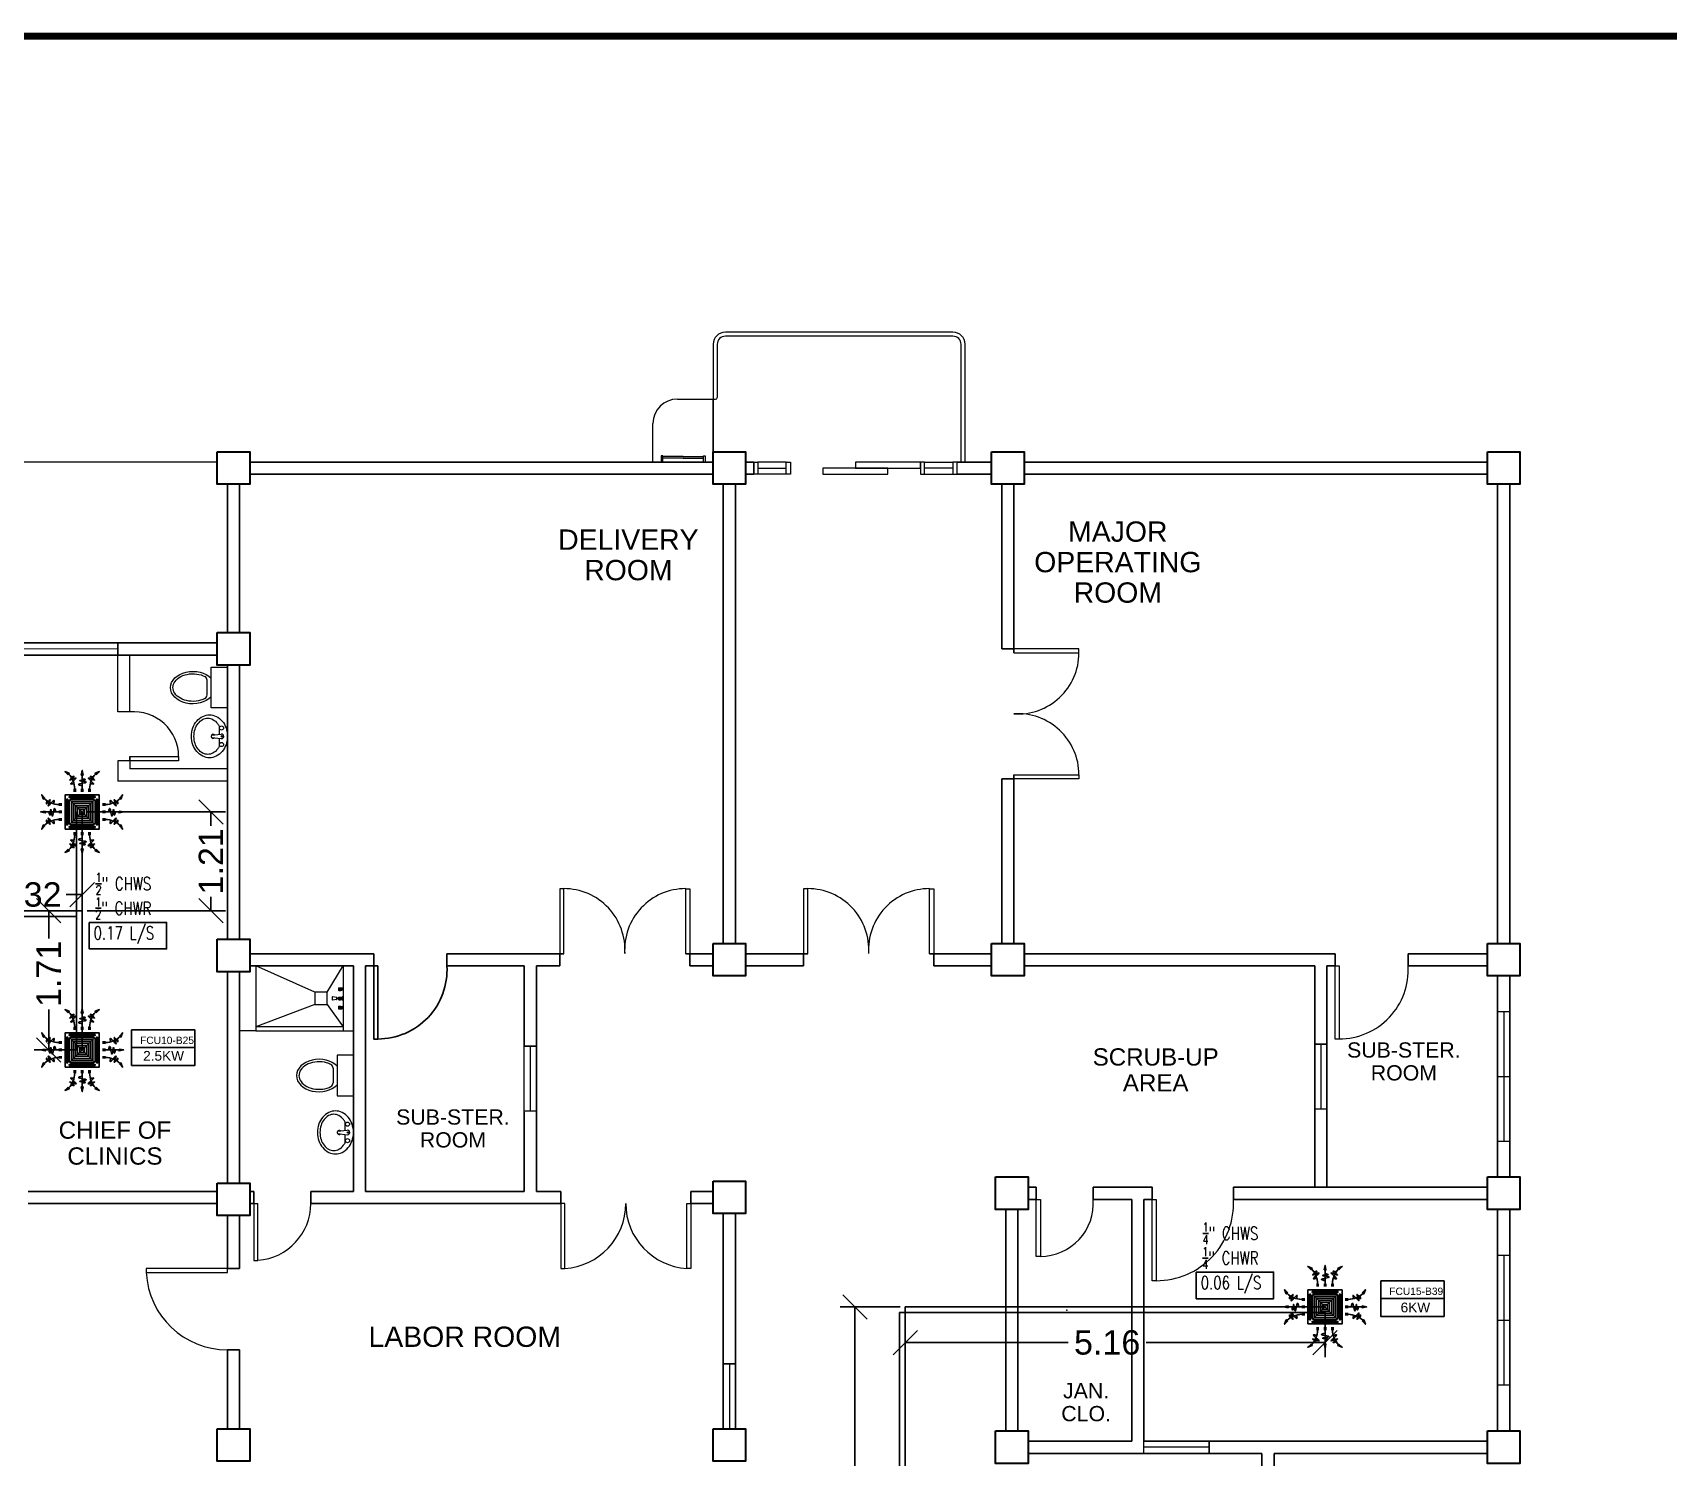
# Model space of a CAD drawing. Header units: millimetres. Extents: x 5 to 598, y 3 to 339.
# Drawn here: x 273.25 to 293.37, y 208.59 to 226.12 of the extents above; entities that cross this region are included whole.
import ezdxf

# ---------------------------------------------------------------- set-up
doc = ezdxf.new("R2010")
doc.units = ezdxf.units.MM
doc.header["$MEASUREMENT"] = 0
for name, color, linetype in [('AIR', 7, 'Continuous'), ('fcu line', 7, 'Continuous'), ('fcu return', 7, 'Continuous'), ('label', 7, 'Continuous'), ('Legends', 7, 'Continuous'), ('pipe label', 7, 'Continuous'), ('template', 7, 'Continuous')]:
    doc.layers.add(name, color=color, linetype=linetype)
doc.styles.add('Arch-Dim', font='simplex.shx', dxfattribs={"width": 0.75})
doc.styles.get("Standard").update_dxf_attribs({"font": 'arial.ttf'})
doc.styles.add('SWISSLT175', font='swissl.ttf', dxfattribs={"height": 0.175})
doc.dimstyles.new('Copy of dimension', dxfattribs={"dimtxt": 0.3, "dimasz": 0.3, "dimexe": 0.18, "dimexo": 0.0625, "dimgap": 0.09, "dimtad": 0, "dimzin": 0, "dimdsep": 46, "dimtxsty": 'Standard', "dimblk": 'OBLIQUE', "dimcen": 0.09, "dimclrd": 256, "dimclre": 256, "dimclrt": 256, "dimadec": 0, "dimazin": 0, "dimtfac": 1, "dimtofl": 0, "dimtmove": 0, "dimatfit": 3, "dimldrblk": 'OBLIQUE', "dimfxl": 1, "dimtolj": 1, "dimtzin": 0, "dimarcsym": 0})

# ---------------------------------------------------------------- blocks, each defined once
blk = doc.blocks.new('dr 900')
at = {"color": 8, "ltscale": 0.03}
blk.add_lwpolyline([(0, 0), (0.05, 0), (0.05, 0.9), (0, 0.9)], close=True, dxfattribs=at)
blk.add_arc((0.05, 0.049), 0.851, 356.7268, 90, dxfattribs=at)
blk = doc.blocks.new('FCU-13000P (CASSETTE SPLIT)')
at = {"layer": 'AIR', "ltscale": 3}
for p, q in [((0, 0.523), (0, 1)), ((-0.193, 0.558), (-0.193, 0.487)), ((-0.162, 0.558), (-0.162, 0.487)), ((-0.016, 0.558), (-0.016, 0.487)), ((0.016, 0.558), (0.016, 0.487)), ((0.162, 0.558), (0.162, 0.487)), ((0.193, 0.558), (0.193, 0.487)), ((-0.523, 0), (-1, 0)), ((-0.558, 0.193), (-0.487, 0.193)), ((-0.558, 0.162), (-0.487, 0.162)), ((-0.558, 0.016), (-0.487, 0.016)), ((0.558, 0.193), (0.487, 0.193)), ((0.558, 0.162), (0.487, 0.162)), ((0.558, 0.016), (0.487, 0.016)), ((0.523, 0), (1, 0)), ((-0.558, -0.016), (-0.487, -0.016)), ((-0.558, -0.162), (-0.487, -0.162)), ((-0.558, -0.193), (-0.487, -0.193)), ((0.558, -0.016), (0.487, -0.016)), ((0.558, -0.162), (0.487, -0.162)), ((0.558, -0.193), (0.487, -0.193)), ((-0.193, -0.558), (-0.193, -0.487)), ((-0.162, -0.558), (-0.162, -0.487)), ((-0.016, -0.558), (-0.016, -0.487)), ((0, -0.523), (0, -1)), ((0.016, -0.558), (0.016, -0.487)), ((0.162, -0.558), (0.162, -0.487)), ((0.193, -0.558), (0.193, -0.487))]:
    blk.add_line(p, q, dxfattribs=at)
at = {"layer": 'AIR'}
for p, q in [((0.295, -0.295), (-0.295, 0.295)), ((0.295, 0.295), (-0.295, -0.295))]:
    blk.add_line(p, q, dxfattribs=at)
at = {"layer": 'AIR', "ltscale": 3}
for points in [[(-0.335, 0.895), (-0.311, 0.932), (-0.416, 0.973)], [(-0.022, 0.89), (0.022, 0.89), (0, 1)], [(0.335, 0.895), (0.311, 0.932), (0.416, 0.973)], [(-0.895, 0.335), (-0.932, 0.311), (-0.973, 0.416)], [(0.895, 0.335), (0.932, 0.311), (0.973, 0.416)], [(-0.89, 0.022), (-0.89, -0.022), (-1, 0)], [(0.89, 0.022), (0.89, -0.022), (1, 0)], [(-0.895, -0.335), (-0.932, -0.311), (-0.973, -0.416)], [(0.895, -0.335), (0.932, -0.311), (0.973, -0.416)], [(-0.335, -0.895), (-0.311, -0.932), (-0.416, -0.973)], [(-0.022, -0.89), (0.022, -0.89), (0, -1)], [(0.335, -0.895), (0.311, -0.932), (0.416, -0.973)]]:
    blk.add_lwpolyline(points, close=True, dxfattribs=at)
at = {"layer": 'AIR'}
for points in [[(-0.323, 0.914, -0.171809), (-0.178, 0.558), (-0.178, 0.522)], [(0.323, 0.914, 0.171809), (0.178, 0.558), (0.178, 0.522)], [(-0.914, 0.323, 0.171809), (-0.558, 0.178), (-0.522, 0.178)], [(0.914, 0.323, -0.171809), (0.558, 0.178), (0.522, 0.178)], [(-0.914, -0.323, -0.171809), (-0.558, -0.178), (-0.522, -0.178)], [(0.914, -0.323, 0.171809), (0.558, -0.178), (0.522, -0.178)], [(-0.323, -0.914, 0.171809), (-0.178, -0.558), (-0.178, -0.522)], [(0.323, -0.914, -0.171809), (0.178, -0.558), (0.178, -0.522)]]:
    blk.add_lwpolyline(points, format="xyb", dxfattribs=at)
for points in [[(-0.41, -0.41), (0.41, -0.41), (0.41, 0.41), (-0.41, 0.41)], [(-0.373, 0.31), (-0.348, 0.31), (-0.348, -0.31), (-0.373, -0.31)], [(-0.31, 0.372), (0.31, 0.372), (0.31, 0.348), (-0.31, 0.348)], [(-0.26, -0.26), (0.26, -0.26), (0.26, 0.26), (-0.26, 0.26)], [(-0.21, -0.21), (0.21, -0.21), (0.21, 0.21), (-0.21, 0.21)], [(-0.16, -0.16), (0.16, -0.16), (0.16, 0.16), (-0.16, 0.16)], [(-0.11, -0.11), (0.11, -0.11), (0.11, 0.11), (-0.11, 0.11)], [(-0.06, -0.06), (0.06, -0.06), (0.06, 0.06), (-0.06, 0.06)], [(0.372, 0.31), (0.348, 0.31), (0.348, -0.31), (0.372, -0.31)], [(-0.31, -0.373), (0.31, -0.373), (0.31, -0.348), (-0.31, -0.348)]]:
    blk.add_lwpolyline(points, close=True, dxfattribs=at)
blk.add_lwpolyline([(-0.26, -0.31), (0.26, -0.31, 0.414214), (0.31, -0.26), (0.31, 0.26, 0.414214), (0.26, 0.31), (-0.26, 0.31, 0.414214), (-0.31, 0.26), (-0.31, -0.26, 0.414214)], format="xyb", close=True, dxfattribs=at)
at = {"layer": 'AIR', "ltscale": 3}
for points in [[(-0.268, 0.84), (-0.231, 0.852), (-0.134, 0.882), (-0.422, 0.704), (0.005, 0.903), (-0.358, 0.645), (-0.239, 0.678), (-0.199, 0.69)], [(0.268, 0.84), (0.231, 0.852), (0.134, 0.882), (0.422, 0.704), (-0.005, 0.903), (0.358, 0.645), (0.239, 0.678), (0.199, 0.69)], [(-0.84, 0.268), (-0.852, 0.231), (-0.882, 0.134), (-0.704, 0.422), (-0.903, -0.005), (-0.645, 0.358), (-0.678, 0.239), (-0.69, 0.199)], [(0.84, 0.268), (0.852, 0.231), (0.882, 0.134), (0.704, 0.422), (0.903, -0.005), (0.645, 0.358), (0.678, 0.239), (0.69, 0.199)], [(-0.84, -0.268), (-0.852, -0.231), (-0.882, -0.134), (-0.704, -0.422), (-0.903, 0.005), (-0.645, -0.358), (-0.678, -0.239), (-0.69, -0.199)], [(0.84, -0.268), (0.852, -0.231), (0.882, -0.134), (0.704, -0.422), (0.903, 0.005), (0.645, -0.358), (0.678, -0.239), (0.69, -0.199)], [(-0.268, -0.84), (-0.231, -0.852), (-0.134, -0.882), (-0.422, -0.704), (0.005, -0.903), (-0.358, -0.645), (-0.239, -0.678), (-0.199, -0.69)], [(0.268, -0.84), (0.231, -0.852), (0.134, -0.882), (0.422, -0.704), (-0.005, -0.903), (0.358, -0.645), (0.239, -0.678), (0.199, -0.69)]]:
    blk.add_open_spline(points, degree=3, knots=[0.0032834, 0.0032834, 0.0032834, 0.0032834, 0.0712567, 0.1924075, 0.3347111, 0.5062145, 0.5813292, 0.5813292, 0.5813292, 0.5813292], dxfattribs=at)
for points in [[(0, 0.8), (0.077, 0.776), (-0.058, 0.755), (0.098, 0.718), (-0.087, 0.663), (0, 0.631)], [(-0.8, 0), (-0.776, -0.077), (-0.755, 0.058), (-0.718, -0.098), (-0.663, 0.087), (-0.631, 0)], [(0.8, 0), (0.776, -0.077), (0.755, 0.058), (0.718, -0.098), (0.663, 0.087), (0.631, 0)], [(0, -0.8), (0.077, -0.776), (-0.058, -0.755), (0.098, -0.718), (-0.087, -0.663), (0, -0.631)]]:
    blk.add_spline(points, degree=3, dxfattribs=at)
for points in [[(-0.416, 0.973), (-0.335, 0.895), (-0.311, 0.932)], [(0, 1), (-0.022, 0.89), (0.022, 0.89)], [(0.416, 0.973), (0.335, 0.895), (0.311, 0.932)], [(-0.973, 0.416), (-0.895, 0.335), (-0.932, 0.311)], [(0.973, 0.416), (0.895, 0.335), (0.932, 0.311)], [(-1, 0), (-0.89, 0.022), (-0.89, -0.022)], [(1, 0), (0.89, 0.022), (0.89, -0.022)], [(-0.973, -0.416), (-0.895, -0.335), (-0.932, -0.311)], [(0.973, -0.416), (0.895, -0.335), (0.932, -0.311)], [(-0.416, -0.973), (-0.335, -0.895), (-0.311, -0.932)], [(0, -1), (-0.022, -0.89), (0.022, -0.89)], [(0.416, -0.973), (0.335, -0.895), (0.311, -0.932)]]:
    blk.add_solid(points, dxfattribs=at)
blk = doc.blocks.new('_Oblique')
at = {"color": 0, "linetype": 'ByBlock', "lineweight": -2}
blk.add_line((-0.5, -0.5), (0.5, 0.5), dxfattribs=at)
blk = doc.blocks.new('*D117')
at = {"layer": 'Defpoints', "color": 0, "transparency": 16777216}
for p in [(283.363, 210.438), (283.982, 210.438), (283.982, 205.229)]:
    blk.add_point(p, dxfattribs=at)
at = {"layer": 'Legends', "lineweight": -2, "transparency": 16777216}
for p, q in [((283.919, 210.438), (283.183, 210.438)), ((283.363, 210.438), (283.363, 208.284)), ((283.363, 205.229), (283.363, 207.383)), ((283.919, 205.229), (283.183, 205.229))]:
    blk.add_line(p, q, dxfattribs=at)
at = {"layer": 'Legends', "lineweight": -2, "transparency": 16777216, "xscale": 0.3, "yscale": 0.3, "zscale": 0.3}
for p, rotation in [((283.363, 210.438), 90), ((283.363, 205.229), 270)]:
    blk.add_blockref('_Oblique', p, dxfattribs=dict(at, rotation=rotation))
at = {"layer": 'Legends', "transparency": 16777216, "insert": (283.363, 207.833), "char_height": 0.3, "attachment_point": 5, "rotation": 90}
blk.add_mtext('\\A1;5.21', dxfattribs=at)
blk = doc.blocks.new('*D118')
at = {"layer": 'Defpoints', "color": 0, "transparency": 16777216}
for p in [(283.982, 210.438), (289.146, 210.438), (289.146, 209.999)]:
    blk.add_point(p, dxfattribs=at)
at = {"layer": 'Legends', "lineweight": -2, "transparency": 16777216}
for p, q in [((283.982, 210.376), (283.982, 209.819)), ((289.146, 210.376), (289.146, 209.819)), ((283.982, 209.999), (285.986, 209.999)), ((289.146, 209.999), (286.945, 209.999))]:
    blk.add_line(p, q, dxfattribs=at)
at = {"layer": 'Legends', "lineweight": -2, "transparency": 16777216, "xscale": 0.3, "yscale": 0.3, "zscale": 0.3, "rotation": 180}
blk.add_blockref('_Oblique', (283.982, 209.999), dxfattribs=at)
at = {"layer": 'Legends', "lineweight": -2, "transparency": 16777216, "xscale": 0.3, "yscale": 0.3, "zscale": 0.3}
blk.add_blockref('_Oblique', (289.146, 209.999), dxfattribs=at)
at = {"layer": 'Legends', "transparency": 16777216, "insert": (286.466, 209.999), "char_height": 0.3, "attachment_point": 5}
blk.add_mtext('\\A1;5.16', dxfattribs=at)
blk = doc.blocks.new('*D165')
at = {"layer": 'Defpoints', "color": 0, "transparency": 16777216}
for p in [(273.857, 215.512), (272.535, 215.314), (273.857, 215.314)]:
    blk.add_point(p, dxfattribs=at)
at = {"layer": 'Legends', "lineweight": -2, "transparency": 16777216}
for p, q in [((272.535, 215.377), (272.535, 215.692)), ((273.857, 215.377), (273.857, 215.692)), ((272.535, 215.512), (272.732, 215.512)), ((273.857, 215.512), (273.66, 215.512))]:
    blk.add_line(p, q, dxfattribs=at)
at = {"layer": 'Legends', "lineweight": -2, "transparency": 16777216, "xscale": 0.3, "yscale": 0.3, "zscale": 0.3, "rotation": 180}
blk.add_blockref('_Oblique', (272.535, 215.512), dxfattribs=at)
at = {"layer": 'Legends', "lineweight": -2, "transparency": 16777216, "xscale": 0.3, "yscale": 0.3, "zscale": 0.3}
blk.add_blockref('_Oblique', (273.857, 215.512), dxfattribs=at)
at = {"layer": 'Legends', "transparency": 16777216, "insert": (273.196, 215.512), "char_height": 0.3, "attachment_point": 5}
blk.add_mtext('\\A1;1.32', dxfattribs=at)
blk = doc.blocks.new('*D166')
at = {"layer": 'Defpoints', "color": 0, "transparency": 16777216}
for p in [(273.857, 216.529), (275.441, 216.529), (273.857, 215.314)]:
    blk.add_point(p, dxfattribs=at)
at = {"layer": 'Legends', "lineweight": -2, "transparency": 16777216}
for p, q in [((273.919, 216.529), (275.621, 216.529)), ((275.441, 216.529), (275.441, 216.358)), ((273.919, 215.314), (275.621, 215.314)), ((275.441, 215.314), (275.441, 215.485))]:
    blk.add_line(p, q, dxfattribs=at)
at = {"layer": 'Legends', "lineweight": -2, "transparency": 16777216, "xscale": 0.3, "yscale": 0.3, "zscale": 0.3}
for p, rotation in [((275.441, 216.529), 90), ((275.441, 215.314), 270)]:
    blk.add_blockref('_Oblique', p, dxfattribs=dict(at, rotation=rotation))
at = {"layer": 'Legends', "transparency": 16777216, "insert": (275.441, 215.922), "char_height": 0.3, "attachment_point": 5, "rotation": 90}
blk.add_mtext('\\A1;1.21', dxfattribs=at)
blk = doc.blocks.new('*D167')
at = {"layer": 'Defpoints', "color": 0, "transparency": 16777216}
for p in [(273.857, 215.314), (273.445, 213.6), (273.857, 213.6)]:
    blk.add_point(p, dxfattribs=at)
at = {"layer": 'Legends', "lineweight": -2, "transparency": 16777216}
for p, q in [((273.794, 215.314), (273.265, 215.314)), ((273.445, 215.314), (273.445, 214.973)), ((273.445, 213.6), (273.445, 214.099)), ((273.794, 213.6), (273.265, 213.6))]:
    blk.add_line(p, q, dxfattribs=at)
at = {"layer": 'Legends', "lineweight": -2, "transparency": 16777216, "xscale": 0.3, "yscale": 0.3, "zscale": 0.3}
for p, rotation in [((273.445, 215.314), 90), ((273.445, 213.6), 270)]:
    blk.add_blockref('_Oblique', p, dxfattribs=dict(at, rotation=rotation))
at = {"layer": 'Legends', "transparency": 16777216, "insert": (273.445, 214.536), "char_height": 0.3, "attachment_point": 5, "rotation": 90}
blk.add_mtext('\\A1;1.71', dxfattribs=at)

msp = doc.modelspace()

# ---------------------------------------------------------------- linework, layer by layer
at = {"color": 8, "lineweight": 9}
for p, q in [((281.179, 221.61), (281.649, 221.61)), ((281.619, 221.437), (281.619, 220.962)), ((280.879, 220.835), (280.879, 221.31)), ((275.519, 220.835), (260.194, 220.835)), ((280.999, 220.913), (280.979, 220.913)), ((280.979, 220.913), (280.979, 220.833)), ((280.999, 220.833), (280.999, 220.913)), ((281.249, 220.903), (280.999, 220.903)), ((281.249, 220.883), (280.999, 220.883)), ((281.249, 220.903), (281.499, 220.903)), ((281.249, 220.883), (281.499, 220.883)), ((281.499, 220.833), (281.499, 220.913)), ((281.499, 220.913), (281.519, 220.913)), ((281.519, 220.913), (281.519, 220.833)), ((274.294, 218.535), (272.194, 218.537)), ((274.294, 218.46), (274.294, 218.61)), ((274.294, 218.46), (274.444, 218.46)), ((275.444, 218.31), (275.644, 218.31)), ((275.444, 217.81), (275.444, 218.31)), ((275.644, 218.337), (275.644, 217.06)), ((275.644, 218.31), (275.644, 217.81)), ((275.394, 217.97), (275.394, 218.151)), ((275.644, 217.81), (275.444, 217.81)), ((275.446, 217.475), (275.568, 217.488)), ((275.446, 217.446), (275.568, 217.432)), ((275.994, 214.635), (275.994, 213.835)), ((277.069, 214.635), (277.069, 213.835)), ((291.269, 213.873), (291.269, 214.512)), ((291.419, 213.873), (291.419, 214.512)), ((277.01, 214.362), (277.01, 214.336)), ((277.01, 214.362), (277.012, 214.362)), ((277.01, 214.336), (277.012, 214.336)), ((277.012, 214.362), (277.014, 214.365)), ((277.012, 214.362), (277.012, 214.336)), ((277.012, 214.336), (277.014, 214.332)), ((277.014, 214.365), (277.014, 214.332)), ((277.014, 214.365), (277.036, 214.365)), ((277.014, 214.332), (277.036, 214.332)), ((277.022, 214.355), (277.035, 214.355)), ((277.022, 214.343), (277.035, 214.343)), ((277.023, 214.362), (277.035, 214.362)), ((277.023, 214.336), (277.035, 214.336)), ((277.036, 214.365), (277.04, 214.363)), ((277.036, 214.362), (277.036, 214.355)), ((277.036, 214.336), (277.036, 214.343)), ((277.036, 214.332), (277.04, 214.334)), ((277.042, 214.363), (277.047, 214.363)), ((277.042, 214.335), (277.047, 214.335)), ((277.047, 214.363), (277.05, 214.362)), ((277.047, 214.363), (277.047, 214.335)), ((277.047, 214.335), (277.05, 214.336)), ((277.05, 214.362), (277.05, 214.336)), ((277.061, 214.36), (277.05, 214.36)), ((277.061, 214.337), (277.05, 214.337)), ((277.068, 214.366), (277.061, 214.362)), ((277.061, 214.362), (277.061, 214.335)), ((277.068, 214.332), (277.061, 214.335)), ((277.068, 214.366), (277.068, 214.332)), ((277.068, 214.366), (277.069, 214.366)), ((277.068, 214.332), (277.069, 214.332)), ((277.069, 214.366), (277.069, 214.332)), ((276.937, 214.216), (276.937, 214.255)), ((276.984, 214.247), (276.942, 214.256)), ((276.984, 214.223), (276.942, 214.214)), ((276.991, 214.247), (276.984, 214.247)), ((276.984, 214.247), (276.984, 214.223)), ((276.984, 214.247), (276.984, 214.223)), ((276.984, 214.223), (276.991, 214.223)), ((276.991, 214.223), (276.991, 214.247)), ((276.991, 214.243), (277.054, 214.243)), ((277.054, 214.228), (276.991, 214.228)), ((277.01, 214.248), (277.01, 214.243)), ((277.01, 214.248), (277.012, 214.248)), ((277.01, 214.228), (277.01, 214.222)), ((277.01, 214.222), (277.012, 214.222)), ((277.01, 214.135), (277.012, 214.135)), ((277.01, 214.135), (277.01, 214.108)), ((277.01, 214.108), (277.012, 214.108)), ((277.012, 214.248), (277.014, 214.252)), ((277.012, 214.248), (277.012, 214.243)), ((277.012, 214.228), (277.012, 214.222)), ((277.012, 214.222), (277.014, 214.219)), ((277.012, 214.135), (277.014, 214.138)), ((277.012, 214.135), (277.012, 214.108)), ((277.012, 214.108), (277.014, 214.105)), ((277.014, 214.252), (277.014, 214.243)), ((277.014, 214.252), (277.036, 214.252)), ((277.014, 214.228), (277.014, 214.219)), ((277.014, 214.219), (277.036, 214.219)), ((277.014, 214.138), (277.036, 214.138)), ((277.014, 214.138), (277.014, 214.105)), ((277.014, 214.105), (277.036, 214.105)), ((277.022, 214.128), (277.035, 214.128)), ((277.022, 214.115), (277.035, 214.115)), ((277.023, 214.248), (277.035, 214.248)), ((277.023, 214.222), (277.035, 214.222)), ((277.023, 214.135), (277.035, 214.135)), ((277.023, 214.108), (277.035, 214.108)), ((277.036, 214.252), (277.04, 214.25)), ((277.036, 214.248), (277.036, 214.243)), ((277.036, 214.222), (277.036, 214.228)), ((277.036, 214.219), (277.04, 214.221)), ((277.036, 214.138), (277.04, 214.136)), ((277.036, 214.135), (277.036, 214.127)), ((277.036, 214.108), (277.036, 214.116)), ((277.036, 214.105), (277.04, 214.107)), ((277.042, 214.249), (277.047, 214.249)), ((277.042, 214.221), (277.047, 214.221)), ((277.042, 214.136), (277.047, 214.136)), ((277.042, 214.108), (277.047, 214.108)), ((277.047, 214.249), (277.047, 214.243)), ((277.047, 214.249), (277.05, 214.248)), ((277.047, 214.228), (277.047, 214.221)), ((277.047, 214.221), (277.05, 214.222)), ((277.047, 214.136), (277.047, 214.108)), ((277.047, 214.136), (277.05, 214.135)), ((277.047, 214.108), (277.05, 214.108)), ((277.05, 214.248), (277.05, 214.243)), ((277.054, 214.247), (277.05, 214.247)), ((277.05, 214.228), (277.05, 214.222)), ((277.054, 214.224), (277.05, 214.224)), ((277.05, 214.135), (277.05, 214.108)), ((277.061, 214.133), (277.05, 214.133)), ((277.061, 214.11), (277.05, 214.11)), ((277.054, 214.218), (277.054, 214.253)), ((277.054, 214.253), (277.063, 214.253)), ((277.054, 214.243), (277.054, 214.228)), ((277.063, 214.218), (277.054, 214.218)), ((277.068, 214.139), (277.061, 214.135)), ((277.061, 214.135), (277.061, 214.108)), ((277.068, 214.104), (277.061, 214.108)), ((277.063, 214.253), (277.069, 214.264)), ((277.063, 214.218), (277.063, 214.253)), ((277.063, 214.253), (277.063, 214.218)), ((277.069, 214.206), (277.063, 214.218)), ((277.068, 214.139), (277.069, 214.139)), ((277.068, 214.139), (277.068, 214.104)), ((277.068, 214.104), (277.069, 214.104)), ((277.069, 214.264), (277.069, 214.206)), ((277.069, 214.139), (277.069, 214.104)), ((291.269, 213.275), (291.269, 214.075)), ((291.269, 214.075), (291.419, 214.075)), ((291.344, 214.075), (291.344, 212.475)), ((291.419, 214.075), (291.419, 212.475)), ((291.419, 212.736), (291.419, 213.936)), ((275.994, 213.835), (275.794, 213.835)), ((279.444, 213.248), (279.444, 213.748)), ((289.019, 212.86), (289.019, 213.736)), ((289.169, 213.273), (289.169, 213.773)), ((291.269, 212.673), (291.269, 213.873)), ((291.419, 212.673), (291.419, 213.873)), ((277.194, 213.535), (276.994, 213.535)), ((276.994, 213.535), (276.994, 213.035)), ((277.194, 213.035), (277.194, 213.535)), ((279.294, 212.835), (279.294, 213.648)), ((279.444, 213.648), (279.294, 213.648)), ((279.369, 213.648), (279.369, 212.848)), ((289.169, 213.673), (289.019, 213.673)), ((289.094, 213.673), (289.094, 212.873)), ((276.944, 213.376), (276.944, 213.195)), ((289.169, 213.273), (289.169, 212.773)), ((291.269, 213.275), (291.419, 213.275)), ((279.444, 213.248), (279.444, 212.748)), ((276.994, 213.035), (277.194, 213.035)), ((289.169, 212.873), (289.019, 212.873)), ((279.444, 212.848), (279.294, 212.848)), ((276.996, 212.6), (277.118, 212.613)), ((276.996, 212.571), (277.118, 212.557)), ((291.419, 212.475), (291.269, 212.475)), ((291.269, 210.998), (291.269, 211.637)), ((291.419, 210.998), (291.419, 211.637)), ((291.269, 210.275), (291.269, 211.075)), ((291.269, 211.075), (291.419, 211.075)), ((291.344, 211.075), (291.344, 209.475)), ((291.419, 211.075), (291.419, 209.475)), ((291.269, 210.998), (291.269, 209.798)), ((291.419, 210.998), (291.419, 209.798)), ((291.419, 209.736), (291.419, 210.936)), ((291.269, 210.275), (291.419, 210.275)), ((281.894, 209.739), (281.744, 209.739)), ((281.819, 209.739), (281.819, 208.939)), ((291.419, 209.475), (291.269, 209.475)), ((281.894, 208.939), (281.744, 208.939)), ((286.919, 208.635), (286.919, 208.785)), ((287.719, 208.71), (286.919, 208.71)), ((287.719, 208.635), (287.719, 208.785))]:
    msp.add_line(p, q, dxfattribs=at)
at = {"color": 8, "lineweight": 25}
for p, q in [((281.619, 220.835), (275.919, 220.835)), ((282.019, 220.835), (282.119, 220.835)), ((282.019, 220.835), (282.119, 220.835)), ((282.119, 220.835), (282.019, 220.835)), ((284.619, 220.835), (285.044, 220.835)), ((291.144, 220.835), (285.444, 220.835)), ((275.644, 220.562), (275.644, 218.737)), ((275.794, 220.562), (275.794, 218.737)), ((281.619, 220.685), (275.919, 220.685)), ((281.744, 214.912), (281.744, 220.562)), ((281.894, 214.912), (281.894, 220.562)), ((282.019, 220.685), (282.119, 220.685)), ((282.119, 220.685), (282.019, 220.685)), ((284.619, 220.685), (285.044, 220.685)), ((285.169, 220.562), (285.169, 218.537)), ((285.319, 220.562), (285.319, 218.487)), ((291.144, 220.685), (285.444, 220.685)), ((291.269, 214.912), (291.269, 220.562)), ((291.419, 214.912), (291.419, 220.562)), ((272.194, 218.61), (275.519, 218.61)), ((285.319, 218.537), (285.169, 218.537)), ((272.194, 218.46), (275.519, 218.46)), ((275.644, 218.337), (275.644, 214.962)), ((275.794, 218.337), (275.794, 214.962)), ((275.794, 218.337), (275.794, 214.962)), ((275.644, 216.91), (275.644, 214.962)), ((285.169, 216.937), (285.169, 214.912)), ((285.319, 216.937), (285.169, 216.937)), ((285.319, 216.987), (285.319, 214.912)), ((275.919, 214.785), (277.444, 214.785)), ((277.444, 214.785), (275.919, 214.785)), ((277.444, 214.785), (277.444, 214.635)), ((278.344, 214.785), (279.782, 214.785)), ((279.744, 214.785), (278.344, 214.785)), ((278.344, 214.785), (278.344, 214.635)), ((279.732, 214.785), (279.732, 214.635)), ((281.282, 214.785), (281.619, 214.785)), ((281.332, 214.785), (281.332, 214.635)), ((282.782, 214.785), (282.019, 214.785)), ((282.732, 214.785), (282.732, 214.635)), ((285.044, 214.785), (284.282, 214.785)), ((284.332, 214.785), (284.332, 214.635)), ((285.444, 214.785), (289.269, 214.785)), ((285.619, 214.785), (289.269, 214.785)), ((289.269, 214.785), (289.019, 214.785)), ((289.269, 214.785), (289.269, 214.635)), ((290.169, 214.785), (291.144, 214.785)), ((290.169, 214.785), (291.144, 214.785)), ((290.169, 214.785), (290.169, 214.635)), ((275.644, 214.562), (275.644, 211.962)), ((275.644, 211.962), (275.644, 214.562)), ((275.794, 214.562), (275.794, 211.962)), ((275.794, 214.562), (275.794, 211.962)), ((275.919, 214.635), (277.194, 214.635)), ((277.194, 214.635), (275.919, 214.635)), ((277.194, 214.635), (277.194, 211.86)), ((277.344, 214.635), (277.444, 214.635)), ((277.344, 214.635), (277.344, 211.86)), ((277.444, 214.635), (277.344, 214.635)), ((278.344, 214.635), (279.294, 214.635)), ((279.294, 214.635), (278.344, 214.635)), ((279.294, 213.648), (279.294, 214.635)), ((279.444, 214.635), (279.732, 214.635)), ((279.732, 214.635), (279.444, 214.635)), ((279.444, 214.635), (279.444, 211.86)), ((281.332, 214.635), (281.619, 214.635)), ((282.732, 214.635), (282.019, 214.635)), ((285.044, 214.635), (284.332, 214.635)), ((285.444, 214.635), (289.019, 214.635)), ((285.619, 214.635), (289.019, 214.635)), ((289.019, 211.91), (289.019, 214.635)), ((289.019, 213.661), (289.019, 214.635)), ((289.169, 214.635), (289.269, 214.635)), ((289.169, 214.635), (289.269, 214.635)), ((289.169, 211.91), (289.169, 214.635)), ((289.169, 213.661), (289.169, 214.635)), ((290.169, 214.635), (291.144, 214.635)), ((290.169, 214.635), (291.144, 214.635)), ((291.269, 214.512), (291.269, 212.037)), ((291.419, 214.512), (291.419, 212.037)), ((279.294, 211.86), (279.294, 212.835)), ((291.269, 212.673), (291.269, 212.037)), ((291.419, 212.673), (291.419, 212.037)), ((277.194, 211.86), (277.194, 212.585)), ((285.494, 211.91), (285.594, 211.91)), ((285.494, 211.91), (285.594, 211.91)), ((286.294, 211.91), (287.019, 211.91)), ((286.294, 211.76), (286.294, 211.91)), ((286.369, 211.91), (287.019, 211.91)), ((287.019, 211.76), (287.019, 211.91)), ((287.019, 211.76), (287.019, 211.91)), ((288.019, 211.91), (289.019, 211.91)), ((288.019, 211.91), (289.019, 211.91)), ((288.019, 211.91), (288.019, 211.76)), ((289.019, 211.91), (291.144, 211.91)), ((289.169, 211.91), (291.144, 211.91)), ((275.519, 211.86), (273.194, 211.86)), ((273.194, 211.71), (275.519, 211.71)), ((275.969, 211.86), (275.919, 211.86)), ((275.969, 211.71), (275.919, 211.71)), ((275.969, 211.71), (275.969, 211.86)), ((277.194, 211.86), (276.669, 211.86)), ((279.744, 211.71), (276.669, 211.71)), ((277.194, 211.86), (277.094, 211.86)), ((279.294, 211.86), (277.344, 211.86)), ((279.744, 211.86), (279.444, 211.86)), ((279.744, 211.71), (279.744, 211.86)), ((281.619, 211.86), (281.344, 211.86)), ((281.344, 211.86), (281.344, 211.71)), ((281.619, 211.71), (281.344, 211.71)), ((285.494, 211.76), (285.594, 211.76)), ((285.494, 211.76), (285.594, 211.76)), ((286.294, 211.76), (286.769, 211.76)), ((286.369, 211.76), (286.769, 211.76)), ((286.919, 211.76), (287.019, 211.76)), ((286.919, 211.76), (287.019, 211.76)), ((288.019, 211.76), (291.144, 211.76)), ((288.019, 211.76), (291.144, 211.76)), ((291.144, 211.76), (289.019, 211.76)), ((275.644, 211.562), (275.644, 210.91)), ((275.794, 211.562), (275.794, 210.91)), ((281.744, 208.939), (281.744, 211.587)), ((281.894, 208.939), (281.894, 211.587)), ((291.269, 211.637), (291.269, 208.912)), ((291.419, 211.637), (291.419, 208.912)), ((275.794, 210.91), (275.644, 210.91)), ((275.644, 209.91), (275.644, 208.939)), ((275.794, 209.91), (275.644, 209.91)), ((275.794, 209.91), (275.794, 208.939)), ((291.269, 209.798), (291.269, 208.912)), ((291.419, 209.798), (291.419, 208.912)), ((286.769, 208.785), (285.494, 208.785)), ((286.919, 208.785), (287.595, 208.785)), ((291.144, 208.785), (287.595, 208.785)), ((286.719, 208.635), (285.494, 208.635)), ((287.595, 208.635), (286.719, 208.635)), ((288.369, 208.635), (287.595, 208.635)), ((288.369, 208.635), (288.369, 206.81)), ((291.144, 208.635), (288.519, 208.635)), ((288.519, 208.635), (288.519, 206.81))]:
    msp.add_line(p, q, dxfattribs=at)
at = {"color": 8, "lineweight": 13}
for p, q in [((282.119, 220.835), (282.119, 220.685)), ((282.519, 220.835), (282.169, 220.835)), ((282.169, 220.76), (282.519, 220.76)), ((284.219, 220.835), (284.569, 220.835)), ((284.569, 220.76), (284.219, 220.76)), ((282.519, 220.685), (282.169, 220.685)), ((284.219, 220.685), (284.569, 220.685)), ((275.969, 211.71), (275.969, 211.01)), ((275.969, 211.71), (276.019, 211.71)), ((276.019, 211.01), (276.019, 211.71)), ((279.744, 211.71), (279.744, 210.91)), ((279.794, 211.71), (279.744, 211.71)), ((279.794, 210.91), (279.794, 211.71)), ((281.294, 210.91), (281.294, 211.71)), ((281.294, 211.71), (281.344, 211.71)), ((281.344, 211.71), (281.344, 210.91)), ((275.644, 210.91), (274.644, 210.91)), ((274.644, 210.91), (274.644, 210.86)), ((274.644, 210.86), (275.644, 210.86)), ((275.644, 210.86), (275.644, 210.91)), ((275.969, 211.01), (276.019, 211.01)), ((279.744, 210.91), (279.794, 210.91)), ((281.344, 210.91), (281.294, 210.91))]:
    msp.add_line(p, q, dxfattribs=at)
at = {"color": 8, "lineweight": 9, "ltscale": 0.4}
for p, q in [((274.294, 217.76), (274.294, 218.46)), ((274.444, 217.76), (274.444, 218.46)), ((274.444, 217.76), (274.294, 217.76)), ((274.444, 217.16), (274.294, 217.16)), ((274.294, 217.16), (274.294, 216.91)), ((274.444, 217.16), (274.444, 217.06)), ((275.644, 216.91), (274.294, 216.91)), ((275.644, 217.06), (274.444, 217.06)), ((275.644, 217.06), (274.444, 217.06))]:
    msp.add_line(p, q, dxfattribs=at)
at = {"color": 8, "lineweight": 13, "ltscale": 0.4}
msp.add_line((274.444, 217.21), (274.444, 217.16), dxfattribs=at)
at = {"color": 8, "lineweight": 9, "ltscale": 0.3}
for p, q in [((276.719, 214.31), (275.994, 214.635)), ((276.869, 214.31), (277.069, 214.635)), ((276.719, 214.16), (275.994, 213.885)), ((276.869, 214.16), (277.069, 213.885))]:
    msp.add_line(p, q, dxfattribs=at)
at = {"color": 8, "lineweight": 25, "ltscale": 0.3}
for p, q in [((285.594, 211.91), (285.594, 211.76)), ((276.669, 211.71), (276.669, 211.86)), ((286.769, 211.76), (286.769, 208.785)), ((286.919, 211.76), (286.919, 208.785)), ((285.219, 211.637), (285.219, 208.912)), ((285.369, 211.637), (285.369, 208.912))]:
    msp.add_line(p, q, dxfattribs=at)
at = {"color": 8, "lineweight": 9, "transparency": 33554687}
for points in [[(284.719, 220.835), (284.719, 222.285, 0.414214), (284.569, 222.435), (281.769, 222.435, 0.414214), (281.619, 222.285), (281.619, 220.96), (281.619, 221.61)], [(284.669, 220.835), (284.669, 222.285, 0.414214), (284.569, 222.385), (281.769, 222.385, 0.414214), (281.669, 222.285), (281.669, 221.63)]]:
    msp.add_lwpolyline(points, format="xyb", dxfattribs=at)
at = {"color": 8, "lineweight": 35}
for points in [[(275.519, 220.962), (275.919, 220.962), (275.919, 220.562), (275.519, 220.562)], [(281.619, 220.962), (282.019, 220.962), (282.019, 220.562), (281.619, 220.562)], [(285.044, 220.962), (285.444, 220.962), (285.444, 220.562), (285.044, 220.562)], [(291.144, 220.962), (291.544, 220.962), (291.544, 220.562), (291.144, 220.562)], [(275.519, 218.737), (275.919, 218.737), (275.919, 218.337), (275.519, 218.337)], [(275.519, 214.962), (275.919, 214.962), (275.919, 214.562), (275.519, 214.562)], [(281.619, 214.912), (282.019, 214.912), (282.019, 214.512), (281.619, 214.512)], [(285.044, 214.912), (285.444, 214.912), (285.444, 214.512), (285.044, 214.512)], [(291.144, 214.912), (291.544, 214.912), (291.544, 214.512), (291.144, 214.512)], [(275.519, 211.962), (275.919, 211.962), (275.919, 211.562), (275.519, 211.562)], [(281.619, 211.987), (282.019, 211.987), (282.019, 211.587), (281.619, 211.587)], [(285.094, 212.037), (285.494, 212.037), (285.494, 211.637), (285.094, 211.637)], [(291.144, 212.037), (291.544, 212.037), (291.544, 211.637), (291.144, 211.637)], [(275.519, 208.939), (275.919, 208.939), (275.919, 208.539), (275.519, 208.539)], [(281.619, 208.939), (282.019, 208.939), (282.019, 208.539), (281.619, 208.539)], [(285.094, 208.912), (285.494, 208.912), (285.494, 208.512), (285.094, 208.512)], [(291.144, 208.912), (291.544, 208.912), (291.544, 208.512), (291.144, 208.512)]]:
    msp.add_lwpolyline(points, close=True, dxfattribs=at)
at = {"color": 8, "lineweight": 13}
for points in [[(282.169, 220.835), (282.169, 220.685), (282.119, 220.685), (282.119, 220.835)], [(282.569, 220.835), (282.569, 220.685), (282.519, 220.685), (282.519, 220.835)], [(283.769, 220.76), (282.969, 220.76), (282.969, 220.685), (283.769, 220.685)], [(284.169, 220.835), (283.369, 220.835), (283.369, 220.76), (284.169, 220.76)], [(284.169, 220.835), (284.169, 220.685), (284.219, 220.685), (284.219, 220.835)], [(284.569, 220.835), (284.569, 220.685), (284.619, 220.685), (284.619, 220.835)], [(287.019, 211.76), (287.069, 211.76), (287.069, 210.76), (287.019, 210.76)]]:
    msp.add_lwpolyline(points, close=True, dxfattribs=at)
at = {"color": 8, "lineweight": 9}
for points in [[(272.194, 218.61), (274.294, 218.61), (274.294, 218.46), (272.194, 218.46)], [(291.269, 214.075), (291.419, 214.075), (291.419, 212.475), (291.269, 212.475)], [(279.294, 213.648), (279.444, 213.648), (279.444, 212.848), (279.294, 212.848)], [(279.294, 213.648), (279.444, 213.648), (279.444, 212.848), (279.294, 212.848)], [(289.019, 213.673), (289.169, 213.673), (289.169, 212.873), (289.019, 212.873)], [(291.269, 211.075), (291.419, 211.075), (291.419, 209.475), (291.269, 209.475)], [(281.744, 209.739), (281.894, 209.739), (281.894, 208.939), (281.744, 208.939)], [(286.919, 208.785), (287.719, 208.785), (287.719, 208.635), (286.919, 208.635)]]:
    msp.add_lwpolyline(points, close=True, dxfattribs=at)
at = {"color": 8, "lineweight": 13, "ltscale": 0.03}
for points in [[(285.319, 218.537), (285.319, 218.487), (286.119, 218.487), (286.119, 218.537)], [(274.444, 217.16), (274.444, 217.21), (275.044, 217.21), (275.044, 217.16)], [(285.319, 216.937), (285.319, 216.987), (286.119, 216.987), (286.119, 216.937)], [(279.732, 214.785), (279.782, 214.785), (279.782, 215.585), (279.732, 215.585)], [(281.332, 214.785), (281.282, 214.785), (281.282, 215.585), (281.332, 215.585)], [(282.732, 214.785), (282.782, 214.785), (282.782, 215.585), (282.732, 215.585)], [(284.332, 214.785), (284.282, 214.785), (284.282, 215.585), (284.332, 215.585)], [(289.269, 214.635), (289.319, 214.635), (289.319, 213.735), (289.269, 213.735)], [(285.594, 211.76), (285.644, 211.76), (285.644, 211.06), (285.594, 211.06)]]:
    msp.add_lwpolyline(points, close=True, dxfattribs=at)
at = {"color": 8, "lineweight": 9}
for points in [[(275.423, 217.195, -0.11576), (275.341, 217.215, -0.104047), (275.267, 217.273, -0.090875), (275.219, 217.357, -0.083344), (275.202, 217.46, -0.083344), (275.219, 217.564, -0.090875), (275.267, 217.648, -0.104047), (275.341, 217.706, -0.11576), (275.423, 217.725, -0.11576), (275.506, 217.706, -0.104047), (275.579, 217.648, -0.090875), (275.627, 217.564, -0.083344), (275.644, 217.46, -0.083344), (275.627, 217.357, -0.090875), (275.579, 217.273, -0.104047), (275.506, 217.215, -0.11576)], [(276.973, 212.85, 0.11576), (276.891, 212.831, 0.104047), (276.817, 212.773, 0.090875), (276.769, 212.689, 0.083344), (276.752, 212.585, 0.083344), (276.769, 212.482, 0.090875), (276.817, 212.398, 0.104047), (276.891, 212.34, 0.11576), (276.973, 212.32, 0.11576), (277.056, 212.34, 0.104047), (277.129, 212.398, 0.090875), (277.177, 212.482, 0.083344), (277.194, 212.585, 0.083344), (277.177, 212.689, 0.090875), (277.129, 212.773, 0.104047), (277.056, 212.831, 0.11576)]]:
    msp.add_lwpolyline(points, format="xyb", close=True, dxfattribs=at)
for points in [[(275.402, 217.238, -0.124838), (275.339, 217.254, -0.105788), (275.282, 217.303, -0.086697), (275.246, 217.373, -0.076776), (275.232, 217.46, -0.076776), (275.246, 217.548, -0.086697), (275.282, 217.618, -0.105788), (275.339, 217.667, -0.124838), (275.402, 217.683, -0.124838), (275.465, 217.667, -0.105788), (275.522, 217.618, -0.040067), (275.542, 217.587), (275.542, 217.485, -0.040067)], [(275.542, 217.436), (275.542, 217.334, -0.040067), (275.522, 217.303, -0.105788), (275.465, 217.254, -0.124838), (275.402, 217.238, -0.124838)], [(276.952, 212.808, 0.124838), (276.889, 212.792, 0.105788), (276.832, 212.743, 0.086697), (276.796, 212.673, 0.076776), (276.782, 212.585, 0.076776), (276.796, 212.498, 0.086697), (276.832, 212.428, 0.105788), (276.889, 212.379, 0.124838), (276.952, 212.363, 0.124838), (277.015, 212.379, 0.105788), (277.072, 212.428, 0.040067), (277.092, 212.459), (277.092, 212.561, 0.040067)], [(277.092, 212.61), (277.092, 212.712, 0.040067), (277.072, 212.743, 0.105788), (277.015, 212.792, 0.124838), (276.952, 212.808, 0.124838)]]:
    msp.add_lwpolyline(points, format="xyb", dxfattribs=at)
at = {"color": 8, "lineweight": 9, "ltscale": 0.03}
msp.add_lwpolyline([(276.869, 214.16), (276.869, 214.31), (276.719, 214.31), (276.719, 214.16)], close=True, dxfattribs=at)
at = {"color": 8, "lineweight": 9, "ltscale": 0.3}
msp.add_lwpolyline([(277.069, 213.885), (275.994, 213.885), (275.994, 213.835), (277.194, 213.835), (277.194, 213.835)], dxfattribs=at)
at = {"color": 8, "lineweight": 9}
for centre, radius in [((275.571, 217.562), 0.0255), ((275.571, 217.359), 0.0255), ((275.578, 217.46), 0.0095), ((277.121, 212.687), 0.0255), ((277.121, 212.484), 0.0255), ((277.128, 212.585), 0.0095)]:
    msp.add_circle(centre, radius, dxfattribs=at)
for centre, radius, start, end in [((281.179, 221.31), 0.3, 90, 180), ((281.649, 221.63), 0.02, 270, 0), ((275.344, 218.151), 0.05, 0, 61.9916), ((275.344, 217.97), 0.05, 298.1501, 0), ((275.469, 217.46), 0.025, 161.3793, 198.6207), ((275.54, 217.46), 0.0948, 171.2026, 188.7974), ((275.469, 217.46), 0.025, 48.7978, 143.6932), ((275.469, 217.46), 0.025, 216.3068, 311.2022), ((275.571, 217.46), 0.028, 263.7545, 96.2455), ((276.894, 213.376), 0.05, 0, 61.8499), ((276.894, 213.195), 0.05, 298.0084, 360), ((277.019, 212.585), 0.025, 161.3793, 198.6207), ((277.09, 212.585), 0.0948, 171.2026, 188.7974), ((277.019, 212.585), 0.025, 48.7978, 143.6932), ((277.019, 212.585), 0.025, 216.3068, 311.2022), ((277.121, 212.585), 0.028, 263.7545, 96.2455)]:
    msp.add_arc(centre, radius, start, end, dxfattribs=at)
at = {"color": 8, "lineweight": 13, "ltscale": 0.03}
for centre, radius, start, end in [((285.367, 218.487), 0.752, 266.3048, 0), ((274.492, 217.21), 0.552, 0, 94.9791), ((285.367, 216.987), 0.752, 0, 93.6952), ((279.782, 214.834), 0.752, 356.3048, 90), ((281.282, 214.834), 0.752, 90, 183.6952), ((282.782, 214.834), 0.752, 356.3048, 90), ((284.282, 214.834), 0.752, 90, 183.6952), ((289.319, 214.587), 0.851, 270, 3.2732), ((285.644, 211.712), 0.652, 270, 4.2422)]:
    msp.add_arc(centre, radius, start, end, dxfattribs=at)
at = {"color": 8, "lineweight": 13}
for centre, radius, start, end in [((275.969, 211.71), 0.7, 274.096, 0), ((279.744, 211.71), 0.8, 273.5833, 360), ((281.344, 211.71), 0.8, 180, 266.4167), ((287.069, 211.711), 0.951, 270, 2.9376), ((275.644, 210.91), 1, 182.866, 270)]:
    msp.add_arc(centre, radius, start, end, dxfattribs=at)
at = {"color": 8, "lineweight": 9, "extrusion": (0, 0, -1)}
msp.add_ellipse((275.219, 218.06), major_axis=(0.275, 0), ratio=0.727273, start_param=0.612555, end_param=5.670631, dxfattribs=at)
at = {"color": 8, "lineweight": 9}
for centre, major_axis, ratio, start_param, end_param in [((277.018, 214.349), (0.00268, 0.00268), 1, 1.643677, 3.068487), ((277.023, 214.375), (0.00896, 0.00896), 1, 3.15309, 3.864175), ((277.023, 214.344), (0.00738, 0.00738), 1, 0.858879, 1.643677), ((277.023, 214.353), (-0.00738, 0.00738), 1, 1.497691, 2.282489), ((277.023, 214.323), (-0.00896, 0.00896), 1, -0.722807, -0.011722), ((277.035, 214.366), (-0.00268, 0.00268), 1, 2.356082, 2.983721), ((277.035, 214.351), (0.00268, 0.00268), 1, 0.157647, 0.785286), ((277.035, 214.347), (0.00268, 0.00268), 1, 3.926878, 4.554518), ((277.035, 214.332), (-0.00268, 0.00268), 1, -1.41315, -0.785511), ((277.029, 214.377), (-0.0118, 0.0118), 1, 2.876824, 3.009049), ((277.029, 214.344), (-0.00887, 0.00887), 1, 4.509022, 4.870036), ((277.029, 214.354), (-0.00887, 0.00887), 1, 2.983721, 3.344735), ((277.029, 214.321), (0.0118, 0.0118), 1, 0.132318, 0.264544), ((277.042, 214.367), (-0.00268, 0.00268), 1, 1.862141, 2.356082), ((277.037, 214.349), (0.00268, 0.00268), 1, 4.915531, 6.079819), ((277.042, 214.331), (-0.00268, 0.00268), 1, -0.785511, -0.291569), ((276.94, 214.218), (-0.00268, 0.00268), 1, 1.354119, 2.724181), ((277.023, 214.147), (0.00896, 0.00896), 1, 3.15309, 3.864175), ((277.018, 214.122), (0.00268, 0.00268), 1, 1.643677, 3.068487), ((277.023, 214.096), (-0.00896, 0.00896), 1, -0.722807, -0.011722), ((277.023, 214.261), (0.00896, 0.00896), 1, 3.15309, 3.864175), ((277.023, 214.209), (0.00896, 0.00896), 1, 0.847989, 1.559075), ((277.023, 214.117), (0.00738, 0.00738), 1, 0.858879, 1.643677), ((277.023, 214.126), (-0.00738, 0.00738), 1, 1.497691, 2.282489), ((277.035, 214.252), (0.00268, 0.00268), 1, 3.926878, 4.554518), ((277.035, 214.218), (0.00268, 0.00268), 1, 0.157647, 0.785286), ((277.035, 214.138), (-0.00268, 0.00268), 1, 2.356082, 2.983721), ((277.035, 214.124), (0.00268, 0.00268), 1, 0.157647, 0.785286), ((277.035, 214.119), (0.00268, 0.00268), 1, 3.926878, 4.554518), ((277.035, 214.105), (-0.00268, 0.00268), 1, -1.41315, -0.785511), ((277.029, 214.263), (-0.0118, 0.0118), 1, 2.876824, 3.009049), ((277.029, 214.207), (-0.0118, 0.0118), 1, -1.438478, -1.306252), ((277.029, 214.15), (0.0118, 0.0118), 1, 4.44762, 4.579846), ((277.029, 214.117), (-0.00887, 0.00887), 1, 4.509022, 4.870036), ((277.029, 214.126), (-0.00887, 0.00887), 1, 2.983721, 3.344735), ((277.029, 214.093), (0.0118, 0.0118), 1, 0.132318, 0.264544), ((277.042, 214.253), (0.00268, 0.00268), 1, 3.432937, 3.926878), ((277.042, 214.217), (0.00268, 0.00268), 1, 0.785286, 1.279227), ((277.042, 214.139), (-0.00268, 0.00268), 1, 1.862141, 2.356082), ((277.037, 214.122), (0.00268, 0.00268), 1, 4.915531, 6.079819), ((277.042, 214.104), (-0.00268, 0.00268), 1, -0.785511, -0.291569), ((276.769, 213.285), (0.275, 0), 0.727273, 0.612555, 5.670631)]:
    msp.add_ellipse(centre, major_axis=major_axis, ratio=ratio, start_param=start_param, end_param=end_param, dxfattribs=at)
at = {"color": 8, "lineweight": 9, "extrusion": (-2.88216e-41, -4.99074e-41, -1)}
msp.add_ellipse((276.94, 214.253), major_axis=(-0.00268, 0.00268), ratio=1, start_param=6.066732, end_param=7.436794, dxfattribs=at)
at = {"color": 8, "lineweight": 9}
for points in [[(275.368, 217.926), (275.351, 217.917), (275.333, 217.909), (275.242, 217.882), (275.155, 217.888), (275.023, 217.945), (274.982, 217.995), (274.968, 218.094), (274.994, 218.146), (275.106, 218.22), (275.189, 218.238), (275.303, 218.222), (275.338, 218.211), (275.368, 218.195)], [(276.918, 213.42), (276.901, 213.429), (276.883, 213.436), (276.792, 213.463), (276.705, 213.458), (276.573, 213.4), (276.532, 213.35), (276.518, 213.252), (276.544, 213.2), (276.656, 213.126), (276.739, 213.108), (276.853, 213.124), (276.888, 213.135), (276.918, 213.151)]]:
    msp.add_open_spline(points, degree=3, knots=[0.937253, 0.937253, 0.937253, 0.937253, 1.185372, 1.185372, 2.113864, 2.113864, 3.042356, 3.042356, 3.970847, 3.970847, 4.899339, 4.899339, 5.346062, 5.346062, 5.346062, 5.346062], dxfattribs=at)
for p in [(275.644, 216.335), (291.269, 213.336), (291.269, 213.273), (291.269, 210.336)]:
    msp.add_point(p, dxfattribs=at)
at = {"color": 8, "lineweight": 9, "ltscale": 0.3}
msp.add_point((285.969, 210.398), dxfattribs=at)
at = {"layer": 'fcu line', "linetype": 'Continuous'}
for p, q in [((273.857, 216.529), (273.857, 213.6)), ((272.535, 215.314), (273.857, 215.314)), ((283.982, 210.438), (283.982, 190.909)), ((289.146, 210.438), (283.982, 210.438))]:
    msp.add_line(p, q, dxfattribs=at)
at = {"layer": 'fcu return', "linetype": 'Continuous'}
for p, q in [((273.787, 216.529), (273.787, 213.6)), ((272.605, 215.244), (273.787, 215.244)), ((283.912, 210.368), (283.912, 190.979)), ((289.146, 210.368), (283.912, 210.368))]:
    msp.add_line(p, q, dxfattribs=at)
at = {"layer": 'Legends', "linetype": 'Continuous', "lineweight": 25}
for p, q in [((274.464, 213.629), (275.243, 213.629)), ((289.831, 210.54), (290.61, 210.54))]:
    msp.add_line(p, q, dxfattribs=at)
at = {"layer": 'Legends'}
for points in [[(274.464, 213.847), (275.243, 213.847), (275.243, 213.411), (274.464, 213.411)], [(289.831, 210.758), (290.61, 210.758), (290.61, 210.321), (289.831, 210.321)]]:
    msp.add_lwpolyline(points, close=True, dxfattribs=at)
at = {"layer": 'pipe label', "color": 2, "linetype": 'Continuous', "lineweight": 25}
for points in [[(273.944, 215.17), (274.895, 215.17), (274.895, 214.843), (273.944, 214.843)], [(287.562, 210.866), (288.513, 210.866), (288.513, 210.538), (287.562, 210.538)]]:
    msp.add_lwpolyline(points, close=True, dxfattribs=at)
at = {"layer": 'template', "linetype": 'Continuous', "const_width": 0.0853}
msp.add_lwpolyline([(222.806, 161.699), (313.057, 161.699), (313.057, 226.078), (222.806, 226.078)], close=True, dxfattribs=at)

# ---------------------------------------------------------------- block references
at = {"color": 8, "lineweight": 13, "xscale": -1, "rotation": 180}
msp.add_blockref('dr 900', (277.444, 214.635), dxfattribs=at)
at = {"layer": 'AIR', "xscale": 0.5113536813550488, "yscale": 0.5113536813550488, "zscale": 0.5113536813550488}
for p in [(273.857, 216.529), (273.857, 213.6), (289.146, 210.438)]:
    msp.add_blockref('FCU-13000P (CASSETTE SPLIT)', p, dxfattribs=at)

# ---------------------------------------------------------------- texts
at = {"layer": 'label', "color": 8, "lineweight": 9, "ltscale": 0.4, "attachment_point": 5, "line_spacing_factor": 0.9, "style": 'SWISSLT175'}
for s, insert, char_height in [('DELIVERY\\PROOM', (280.576, 219.692), 0.25), ('MAJOR\\POPERATING\\PROOM', (286.597, 219.603), 0.25), ('SUB-STER.\\PROOM', (290.116, 213.458), 0.1875), ('SCRUB-UP\\PAREA', (287.063, 213.355), 0.2125), ('SUB-STER.\\PROOM', (278.418, 212.633), 0.1875), ('CHIEF OF\\PCLINICS', (274.26, 212.453), 0.2125), ('LABOR ROOM', (278.563, 210.069), 0.25), ('JAN.\\PCLO.', (286.207, 209.264), 0.1875)]:
    msp.add_mtext(s, dxfattribs=dict(at, insert=insert, char_height=char_height))
at = {"layer": 'Legends', "linetype": 'Continuous', "lineweight": 25, "attachment_point": 1}
for s, width, insert, char_height in [('FCU10-B25', 0.44811, (274.569, 213.764), 0.09), ('2.5KW', 0.23674, (274.607, 213.588), 0.12), ('FCU15-B39', 0.44811, (289.936, 210.675), 0.09), ('6KW', 0.23674, (290.076, 210.491), 0.12)]:
    msp.add_mtext_dynamic_manual_height_columns(s, width=width, gutter_width=1.011, heights=[0], dxfattribs=dict(at, insert=insert, char_height=char_height))
at = {"layer": 'pipe label', "color": 3, "linetype": 'Continuous', "lineweight": 25, "char_height": 0.16, "attachment_point": 1, "style": 'Arch-Dim'}
for s, insert in [('\\A1;{\\H0.7x;\\S1/2;}" CHWS', (274.023, 215.781)), ('\\A1;{\\H0.7x;\\S1/4;}" CHWS', (287.641, 211.477))]:
    msp.add_mtext_dynamic_manual_height_columns(s, width=1.17294, gutter_width=1.011, heights=[0], dxfattribs=dict(at, insert=insert))
at = {"layer": 'pipe label', "color": 240, "linetype": 'Continuous', "lineweight": 25, "char_height": 0.16, "attachment_point": 1, "style": 'Arch-Dim'}
for s, insert in [('\\A1;{\\H0.7x;\\S1/2;}" CHWR', (274.019, 215.478)), ('\\A1;{\\H0.7x;\\S1/4;}" CHWR', (287.638, 211.174))]:
    msp.add_mtext_dynamic_manual_height_columns(s, width=0.88035, gutter_width=1.011, heights=[0], dxfattribs=dict(at, insert=insert))
at = {"layer": 'pipe label', "color": 2, "linetype": 'Continuous', "lineweight": 25, "char_height": 0.16, "attachment_point": 1, "style": 'Arch-Dim'}
for s, insert in [('0.17 L/S', (273.998, 215.12)), ('0.06 L/S', (287.617, 210.815))]:
    msp.add_mtext_dynamic_manual_height_columns(s, width=0.89967, gutter_width=1.011, heights=[0], dxfattribs=dict(at, insert=insert))

# ---------------------------------------------------------------- dimensions: what is measured, and where the dimension line sits
at = {"layer": 'Legends'}
for base, p1, p2, picture, middle in [((275.4405, 216.529), (273.8566, 215.3144), (273.8566, 216.529), '*D166', (275.4405, 215.9217)), ((283.363, 210.438), (283.982, 205.229), (283.982, 210.438), '*D117', (283.363, 207.833))]:
    dim = msp.add_linear_dim(base=base, p1=p1, p2=p2, angle=90, dimstyle='Copy of dimension', dxfattribs=at)
    dim.commit()
    dim.dimension.update_dxf_attribs({"geometry": picture, "text_midpoint": middle})
dim = msp.add_linear_dim(base=(273.857, 215.512), p1=(272.535, 215.314), p2=(273.857, 215.314), dimstyle='Copy of dimension', dxfattribs=at)
dim.commit()
dim.dimension.update_dxf_attribs({"geometry": '*D165', "text_midpoint": (273.196, 215.512)})
dim = msp.add_linear_dim(base=(273.445, 213.6), p1=(273.857, 215.314), p2=(273.857, 213.6), angle=90, dimstyle='Copy of dimension', dxfattribs=at)
dim.commit()
dim.dimension.update_dxf_attribs({"geometry": '*D167', "text_midpoint": (273.445, 214.536), "dimtype": 160})
dim = msp.add_linear_dim(base=(289.146, 209.999), p1=(283.982, 210.438), p2=(289.146, 210.438), dimstyle='Copy of dimension', dxfattribs=at)
dim.commit()
dim.dimension.update_dxf_attribs({"geometry": '*D118', "text_midpoint": (286.466, 209.999), "dimtype": 160})

doc.saveas('drawing.dxf')
